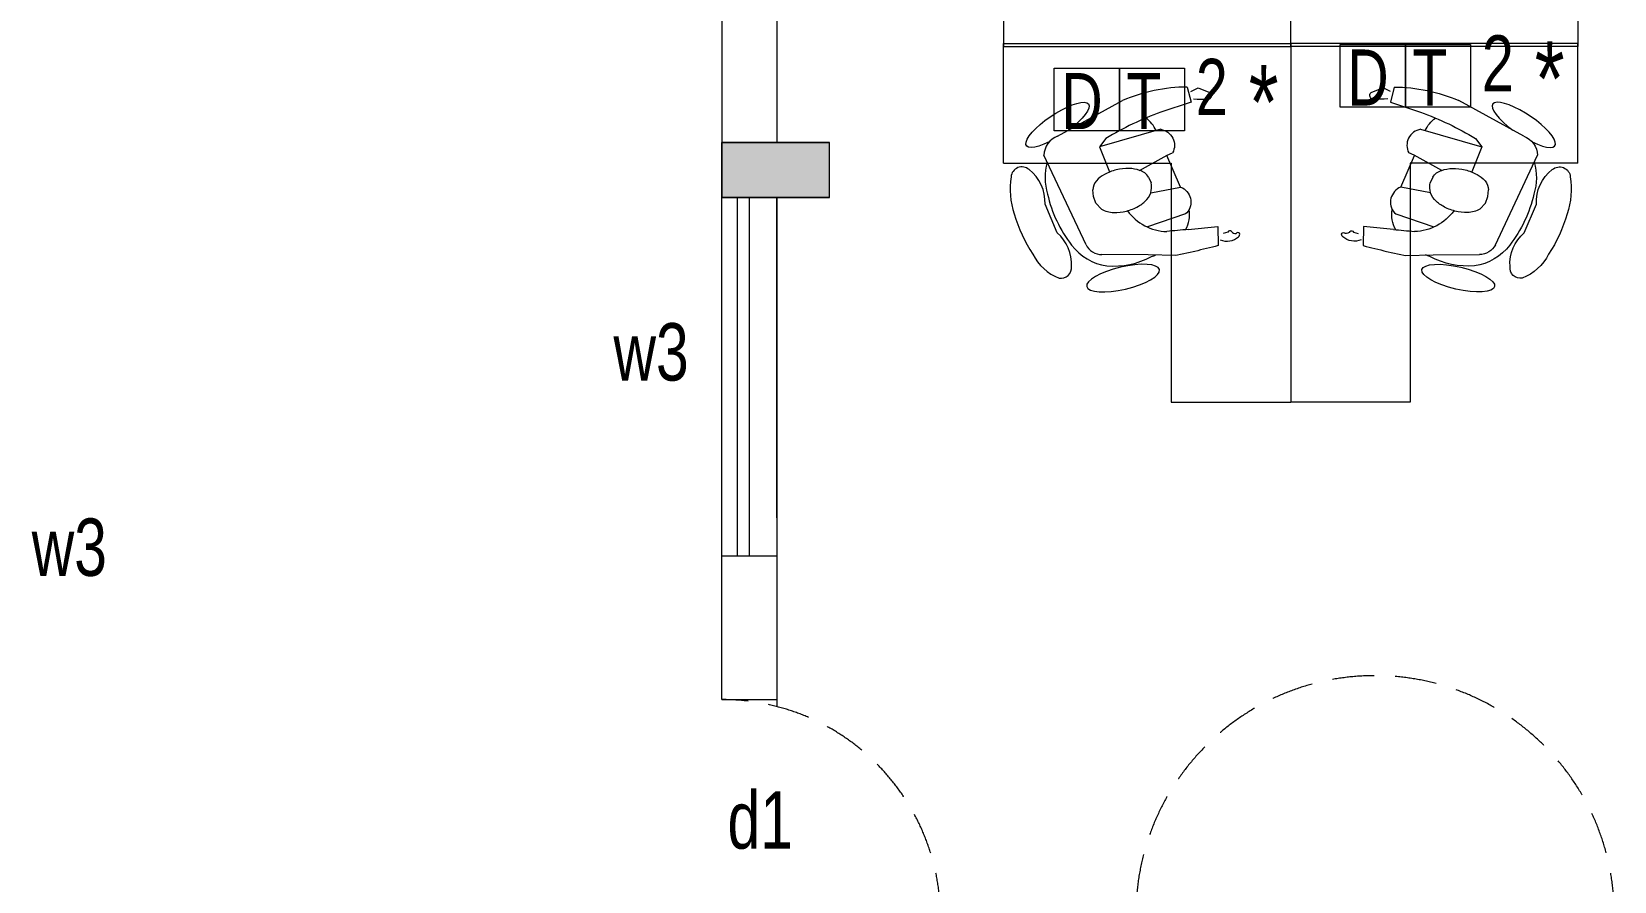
# Model space of a CAD drawing. Header units: metres. Extents: x 191982 to 427160, y -8904 to 80370.
# Drawn here: x 412182 to 418798, y 32572 to 36125 of the extents above; entities that cross this region are included whole.
import ezdxf

# ---------------------------------------------------------------- set-up
doc = ezdxf.new("R2010")
doc.units = ezdxf.units.M
doc.header["$LTSCALE"] = 700
doc.header["$MEASUREMENT"] = 0
doc.linetypes.add('DASHED2', pattern=[0.375, 0.25, -0.125])
doc.layers.get('0').update_dxf_attribs({"lineweight": 9})
for name, color, linetype, lineweight in [('FURNITURE', 7, 'Continuous', 9), ('LOUVRE', 7, 'Continuous', 9), ('MAIN GATE', 7, 'Continuous', 9), ('NEW PLANS', 7, 'Continuous', 9)]:
    doc.layers.add(name, color=color, linetype=linetype, lineweight=lineweight)
doc.styles.get("Standard").update_dxf_attribs({"font": 'swisscl.ttf'})

# ---------------------------------------------------------------- blocks, each defined once
blk = doc.blocks.new('ws1')
at = {"layer": 'LOUVRE'}
for p, q in [((1137434.5, 2975688), (1137434.5, 2976688)), ((1137434.5, 2976688), (1137934.5, 2976688)), ((1137934.5, 2975188), (1137934.5, 2976688)), ((1136734.5, 2975688), (1137434.5, 2975688)), ((1136734.5, 2975688), (1136734.5, 2975188)), ((1136734.5, 2975188), (1137934.5, 2975188))]:
    blk.add_line(p, q, dxfattribs=at)
blk = doc.blocks.new('CHAIR HUMAN')
at = {"layer": 'FURNITURE', "color": 8}
for p, q in [((-28.18460130077907, 22.59377537867282), (-29.99227727902759, 21.39289524928111)), ((-26.8725419879141, 22.25382534421498), (-28.18460130077907, 22.59377537867282)), ((-26.45202270051613, 23.08305628494262), (-26.55522216599124, 20.53097048409851)), ((-3.932671727416061, 19.46742968256068), (-15.58322037013831, 23.0558104820682)), ((-26.55522216626123, 20.53097048292773), (-21.36899091114944, 19.91225210351733)), ((-20.77805383435936, 17.14720425297016), (-10.31609383850569, 16.3246434438037)), ((-11.61878138049444, 17.49181661891733), (-10.31609383850569, 16.3246434438037)), ((-10.31609383850569, 16.3246434438037), (-11.13093614084546, 11.95861425036543)), ((-4.910533028485842, 0.9935557071461608), (-1.091383070681469, 16.82381043265013)), ((-20.95744767909371, 12.74852403456656), (-21.911166081857, 12.94749205019906)), ((-16.01694634880434, 11.21585577376493), (-20.95744767909371, 12.74852403456656)), ((-17.23871459179931, 9.830038868202461), (-17.45507540584746, 8.820081016962487)), ((-17.08488589014996, 7.252029154513125), (-22.0729771365165, 7.175055901275316)), ((-8.572432873151577, 6.247838405285112), (-7.89479069520629, 7.37965442740634)), ((-21.97139284652853, 2.680638584126322), (-15.39755779517817, 1.857809365955527)), ((-21.86377493466129, 0.0956923037526849), (-26.78937018103212, -0.4208823947520223)), ((-28.1766282583668, -1.644898551914915), (-27.3964015617019, -1.716835313939018)), ((-26.78937018103212, -0.4208823947520223), (-26.19910768943976, -3.512261539418591)), ((-14.59955077625695, -2.650884902062244), (-7.149173967172773, -1.096437065579801)), ((-26.19910768943976, -3.512261539418591), (-26.19910768943976, -3.512261539418591)), ((-26.19910768943976, -3.512261539418591), (-26.19910768943976, -3.512261539418591)), ((-22.22053937903121, -3.673144109433565), (-19.05395965289162, -3.698941616305995)), ((-19.05395965289162, -3.698941616305995), (-14.59955077625695, -2.650884902062244))]:
    blk.add_line(p, q, dxfattribs=at)
at = {"layer": 'FURNITURE', "color": 253}
for p, q in [((-7.89479069520629, 7.37965442740634), (-7.74285111349829, 8.532728444235033)), ((-7.74285111349829, 8.532728444235033), (-7.839075675591903, 9.62558197720942))]:
    blk.add_line(p, q, dxfattribs=at)
at = {"layer": 'FURNITURE'}
blk.add_line((-22.24873123910878, 2.828719921700981), (-21.97139284652853, 2.680638584126322), dxfattribs=at)
for points in [[(-20.00900585278747, 17.08673864898589, -0.1258498280766938), (-18.76296888035953, 19.45811449120341, -0.1258498280766938)], [(-1.386569317693406, 15.60027285667148, -0.1465999002751548), (-0.3812439019390355, 10.45615443467802, -0.1083597992760854), (-2.581053583602856, 1.41443154647941, -0.1965202884447895), (-7.567196029460063, -3.089178039451618, -0.1403330231173831), (-15.06696886205033, -3.079000697044041, -0.0158092453557), (-15.85101542637778, -2.911990691429209, -0.0158092453557)], [(-21.47349168292443, 0.1395767900514568, -0.1711262348658372), (-22.69626196864964, 3.272660465158904)]]:
    blk.add_lwpolyline(points, format="xyb", dxfattribs=at)
blk.add_lwpolyline([(-0.6754194618921693, 3.897693181632401), (0.351312035230068, 8.924353864045056, -0.246024037317332), (1.781356786202733, 15.00320027122161, -0.6273639931280238), (4.926700839905816, 14.41355528459856, -0.1217016894276646), (5.630237866807268, 8.35360755854931, -0.0725207008262267), (3.991441443078743, 1.22414834754736, -0.1812683982117686), (0.5252812858316253, -3.484321103871815, -0.5042679397484974), (-1.832727587837545, -2.014548159011523, -0.2333444204413167), (-0.67545347206045, 3.897686557794195, -0.3802097958808443)], format="xyb", close=True, dxfattribs=at)
blk.add_lwpolyline([(-22.03358748788133, 7.175663738872519), (-20.89783122818206, 12.73608664539332)], dxfattribs=at)
at = {"layer": 'FURNITURE', "color": 8}
for centre, start, end in [((-19.83600452300105, 14.64031566635069), 110.5954307208489, 219.2060208398965), ((-20.59957908953853, 4.938754158060688), 123.3790797767214, 231.9896698957728)]:
    blk.add_arc(centre, 2.678049157643297, start, end, dxfattribs=at)
at = {"layer": 'FURNITURE', "color": 8, "extrusion": (0, 0, -1)}
for centre, major_axis, ratio, start_param, end_param in [((-21.07353681114433, 0.7639035884553146), (24.85577744907658, -0.06230820471885769), 0.9196479868088588, 4.491971170316304, 4.932806790907969), ((-29.51931995011512, 21.04420486895049), (0, -0.5875998777426116), 0.9999999999283554, -0.1819940408132936, 2.206090920559586), ((-37.85740958021057, 66.35243617772629), (46.65667400194453, 5.2e-15), 0.9999999938358584, 1.33782229014689, 1.388802286736182), ((-27.58727033372228, -25.98530425385568), (47.795790333867, -11.86504009269481), 0.9398657338360774, 4.610212664275157, 4.814565296841577), ((-4.469099874493812, 16.04221283570881), (3.466967783439946, 0), 0.9999999997336536, 4.867738530133509, 6.055789371667714), ((-14.85475115964875, 8.959759583711497), (2.537847056011504, 6e-16), 0.9999999997305516, 3.491616602415475, 4.236706435521433), ((-13.09071361044359, 6.408360251280774), (0, -5.628041509176502), 0.9999999998803588, 2.594814267522388, 2.913029493557136), ((-12.58543553201163, 4.236319413986167), (1.7e-15, -7.858079028283407), 0.9999999991978932, 2.913029493399238, 3.182007936965455), ((-12.58543553201163, 4.236319413986167), (7.858079035702766, 2.2e-15), 0.9999999990815323, 4.752804263700941, 5.021782706811762), ((-11.95989578699333, 6.175056263183316), (1.3e-15, -5.820934144926205), 0.9999999997210756, 3.450036507278562, 3.736760271459597), ((-10.50252027463242, 8.911363950904303), (6e-16, -2.757543203551095), 0.999999999992188, 3.855739861062278, 4.450396866930335), ((-14.56017503856651, 8.790998684976323), (0, -2.895046445550537), 0.999999999796078, 1.166217858439122, 1.580842045123389), ((-15.09844295282192, 8.154566077654428), (2.181863524940161, 5e-16), 0.9999999997690106, 2.108811568495204, 2.908893430518997), ((-12.91165290032322, 10.83646744839849), (-6e-16, -5.628041508678587), 0.9999999998223875, 0.3093937267459053, 0.6276089528057005), ((-12.23264838721509, 12.96061909234777), (3.1e-15, -7.858079028473107), 0.9999999998013136, 0.0404152833732776, 0.3093937267781177), ((-12.23264838721509, 12.96061909234777), (9e-16, -7.858079028474831), 0.9999999996298262, -0.2285631600710767, 0.0404152833801812), ((-11.213640105499, 9.176206901470684), (3.943515904232598, 9e-16), 0.9999999999996984, 0.8369114612308305, 1.376483737160946), ((-20.3037927237862, 8.590954397031133), (8.350982506005813, 1.9e-15), 0.9999999997653779, 0.429030848332645, 1.337681614735904), ((6.060138277632138, -246.4859711901567), (5.509999999999995e-14, -248.1577355180637), 0.9999999986080252, 3.028828973100488, 3.042968143619736), ((-7.753490096666463, 1.794787452161979), (2.953705672796187, 7e-16), 0.9999999997105617, 0.2747052302754819, 1.364745449787317), ((-29.73676036129793, -2.476319660821001), (0.4280588001363732, 1e-16), 0.9999999993595258, 3.842994589675353, 5.296205041411281), ((-29.43032047896755, -1.433538475773265), (2e-16, -0.6892377275549723), 0.9999999997573381, -1.185200007315564, 0.1024497361269252), ((-28.47220310234527, -1.82245406075399), (0, -0.3448049407301219), 0.9999999998780383, 1.956392646025905, 4.171445734419855), ((-28.34491217580511, -0.2655876258052971), (2.866161699846046, -3e-16), 0.999999999775506, 0.9662134497458787, 2.087193647518504), ((-34.81349991998147, -265.8178203219853), (5.83e-14, -262.4469735420013), 0.9999999982407761, 3.174421913150643, 3.189593960877093)]:
    blk.add_ellipse(centre, major_axis=major_axis, ratio=ratio, start_param=start_param, end_param=end_param, dxfattribs=at)
at = {"layer": 'FURNITURE'}
blk.add_ellipse((-4.278929993053953, 21.28748298608924, -17.21476897270929), major_axis=(-5.689948881381611, 2.312988242677136), ratio=0.2868764577616853, start_param=2.025834139997324, end_param=7.681693682364513, dxfattribs=at)
at = {"layer": 'FURNITURE', "color": 253, "extrusion": (0, 0, -1)}
blk.add_ellipse((-29.46292070259881, -2.234647697648824), major_axis=(0.6018426774936017, 9.999999999999999e-17), ratio=0.9999999995354376, start_param=2.087193647465564, end_param=3.199030937846766, dxfattribs=at)
at = {"layer": 'FURNITURE'}
blk.add_ellipse((-9.787812125523761, -5.602887701329512, -17.21476897270929), major_axis=(-6.145898509436122, 0.1657023848639049), ratio=0.3000000119209365, dxfattribs=at)

msp = doc.modelspace()

# ---------------------------------------------------------------- hatches: boundary and pattern name
at = {"layer": 'NEW PLANS'}
msp.add_hatch(color=256, dxfattribs=at).paths.add_polyline_path([(415067.7718056515, 35661.69229437863), (415067.7718056515, 35431.69229437839), (415517.7718056515, 35431.69229437864), (415517.7718056515, 35661.69229437863)])

# ---------------------------------------------------------------- linework, layer by layer
for points in [[(417651.9884488657, 36070.40751008747), (417924.5447615461, 36070.40751008747), (417924.5447615461, 35808.90550116041), (417651.9884488657, 35808.90550116041)], [(417924.5447615461, 36070.40751008747), (418197.1010742858, 36070.40751008747), (418197.1010742858, 35808.90550116063), (417924.5447615461, 35808.90550116063)], [(416456.5491355136, 35971.89588917989), (416729.1054482536, 35971.89588917989), (416729.1054482536, 35710.39388025282), (416456.5491355136, 35710.39388025282)], [(416729.1054482536, 35971.89588917989), (417001.6617609933, 35971.89588917989), (417001.6617609933, 35710.39388025282), (416729.1054482536, 35710.39388025282)]]:
    msp.add_lwpolyline(points, close=True)
at = {"layer": 'MAIN GATE', "linetype": 'DASHED2'}
for centre, radius, start, end in [((417797.7718056515, 32431.69229437864), 1000.000000000454, 0, 178.2808686791766), ((415067.7718056515, 32418.09670721983), 913.5955871586248, 0.8526732498239248, 90)]:
    msp.add_arc(centre, radius, start, end, dxfattribs=at)
at = {"layer": 'NEW PLANS'}
for p, q in [((415297.7718056515, 39641.69229437864), (415297.7718056515, 35661.69229437863)), ((415067.7718056515, 38941.69229437886), (415067.7718056515, 35661.69229437863)), ((415067.7718056515, 38941.69229437886), (415067.7718056515, 35661.69229437863)), ((415297.7718057111, 38941.69229437864), (415297.7718057111, 35661.69229437863)), ((415297.7718057111, 38633.03219644922), (415297.7718057111, 35661.69229437863)), ((415067.7718056515, 35661.69229437863), (415517.7718056515, 35661.69229437863)), ((415067.7718056515, 35661.69229437863), (415517.7718056515, 35661.69229437863)), ((415067.7718056515, 35661.69229437863), (415517.7718056515, 35661.69229437863)), ((415067.7718056515, 35661.69229437863), (415517.7718056515, 35661.69229437863)), ((415517.7718056515, 35661.69229437863), (415067.7718056515, 35661.69229437863)), ((415517.7718056515, 35661.69229437863), (415067.7718056515, 35661.69229437863)), ((415517.7718056515, 35661.69229437863), (415067.7718056515, 35661.69229437863)), ((415517.7718056515, 35661.69229437863), (415067.7718056515, 35661.69229437863)), ((415517.7718056515, 35661.69229437863), (415067.7718056515, 35661.69229437863)), ((415517.7718056515, 35661.69229437863), (415067.7718056515, 35661.69229437863)), ((415517.7718056515, 35661.69229437863), (415067.7718056515, 35661.69229437863)), ((415517.7718056515, 35661.69229437863), (415067.7718056515, 35661.69229437863)), ((415517.7718056515, 35661.69229437863), (415067.7718056515, 35661.69229437863)), ((415517.7718056515, 35661.69229437863), (415067.7718056515, 35661.69229437863)), ((415517.7718056515, 35661.69229437863), (415067.7718056515, 35661.69229437863)), ((415517.7718056515, 35661.69229437863), (415067.7718056515, 35661.69229437863)), ((415517.7718056515, 35661.69229437863), (415067.7718056515, 35661.69229437863)), ((415517.7718056515, 35661.69229437863), (415067.7718056515, 35661.69229437863)), ((415517.7718056515, 35661.69229437863), (415067.7718056515, 35661.69229437863)), ((415517.7718056515, 35661.69229437863), (415067.7718056515, 35661.69229437863)), ((415517.7718056515, 35661.69229437863), (415067.7718056515, 35661.69229437863)), ((415067.7718056515, 33931.42056001291), (415067.7718056515, 35661.69229437863)), ((415067.7718056515, 33931.42056001291), (415067.7718056515, 35661.69229437863)), ((415517.7718056515, 35431.69229437839), (415517.7718056515, 35661.69229437863)), ((415517.7718056515, 35431.69229437839), (415067.7718056515, 35431.69229437864)), ((415132.7718056515, 33931.42056001291), (415132.7718056515, 35431.42056001291)), ((415182.7718056515, 33931.42056001291), (415182.7718056515, 35431.42056001291)), ((415297.7718057111, 35431.69229437839), (415297.7718057111, 33331.69229437839)), ((415297.7718057111, 35431.69229437839), (415297.7718057111, 33302.26688138079)), ((415297.7718057111, 34091.74776680498), (415297.7718057111, 35431.69229437839)), ((415297.7718057111, 35431.69229437839), (415297.7718057111, 33331.69229437839)), ((415297.7718057111, 35431.69229437839), (415297.7718057111, 33302.26688138079)), ((415297.7718057111, 34091.74776680498), (415297.7718057111, 35431.69229437839)), ((415067.7718056515, 33331.69229437839), (415067.7718056515, 33931.42056001291)), ((415297.7718057111, 33931.42056001291), (415067.7718056515, 33931.42056001291)), ((415067.7718056515, 33331.69229437839), (415067.7718056515, 33931.42056001291)), ((415067.7718056515, 33331.69229437839), (415297.7718057111, 33331.69229437839))]:
    msp.add_line(p, q, dxfattribs=at)
msp.add_lwpolyline([(415517.7718056515, 35431.69229437839), (415517.7718056515, 35661.69229437863), (415067.7718056515, 35661.69229437863), (415067.7718056515, 35431.69229437839)], close=True, dxfattribs=at)
msp.add_lwpolyline([(415517.7718056515, 35431.69229437839), (415517.7718056515, 35661.69229437863), (415067.7718056515, 35661.69229437863), (415067.7718056515, 35431.69229437839)], close=True, dxfattribs=at)

# ---------------------------------------------------------------- block references
for p, xscale, yscale, zscale, rotation in [((416472.2878684476, 35183.46251664159), -25.39999999993659, 25.4000000004453, 25.4, 11.59084570634095), ((418417.5714965537, 35183.46251664159), 25.3999999999366, 25.3999999999366, 25.3999999999366, 348.4091542936591)]:
    msp.add_blockref('CHAIR HUMAN', p, dxfattribs=dict(xscale=xscale, yscale=yscale, zscale=zscale, rotation=rotation))
at = {"layer": 'LOUVRE'}
msp.add_blockref('ws1', (-720489.5703174395, -2939126.037478359), dxfattribs=at)
at = {"layer": 'LOUVRE', "xscale": -1}
msp.add_blockref('ws1', (1555379.429682501, -2939126.037478359), dxfattribs=at)
at = {"layer": 'LOUVRE', "xscale": -1, "rotation": 180}
msp.add_blockref('ws1', (-720489.5703174395, 3011262.828831537), dxfattribs=at)
at = {"layer": 'LOUVRE', "rotation": 180}
msp.add_blockref('ws1', (1555379.429682501, 3011262.828831537), dxfattribs=at)

# ---------------------------------------------------------------- texts
at = {"attachment_point": 1}
for s, insert, char_height, width in [('2', (418243.9040211515, 36109.23175866772), 234.375, 128.7431890431776), ('*', (418465.0809248164, 36083.95940346304), 312.5, 171.6575853909035), ('2', (417048.4647077994, 36010.72013776015), 234.375, 128.7431890431776), ('D', (417680.9912458733, 36049.99226049506), 234.375, 128.7431890431776), ('T', (417953.5475586131, 36049.99226049506), 234.375, 128.7431890431776), ('D', (416485.5519325808, 35951.48063958726), 234.375, 128.7431890431776), ('T', (416758.1082453206, 35951.48063958726), 234.375, 128.7431890431776), ('*', (417269.6416115239, 35985.44778255547), 312.5, 171.6575853909035)]:
    msp.add_mtext(s, dxfattribs=dict(at, insert=insert, char_height=char_height, width=width))
at = {"layer": 'NEW PLANS'}
for s, p in [('w3', (414614.400026329, 34665.66839385928)), ('w3', (412182.6300220564, 33848.98204259584)), ('d1', (415090.7887007074, 32708.46329379697))]:
    msp.add_text(s, height=240, dxfattribs=at).set_placement(p)

doc.saveas('drawing.dxf')
